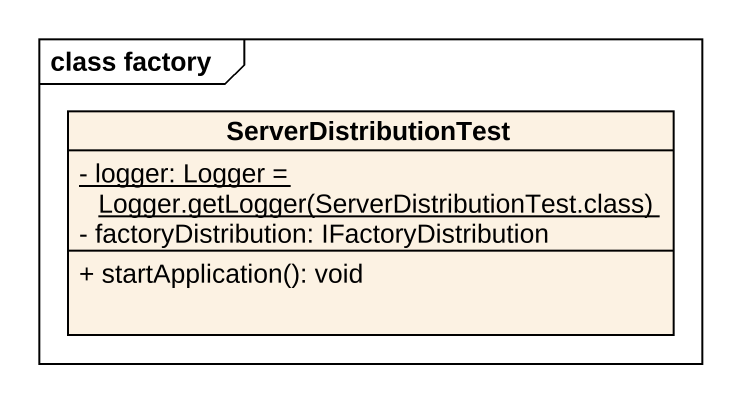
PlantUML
@startuml
mainframe class factory
hide circle
hide empty members
skinparam classAttributeIconSize 0
class ServerDistributionTest {
  {static} {field} - logger: Logger = Logger.getLogger(ServerDistributionTest.class)
  - factoryDistribution: IFactoryDistribution
  + startApplication(): void
}
@enduml
